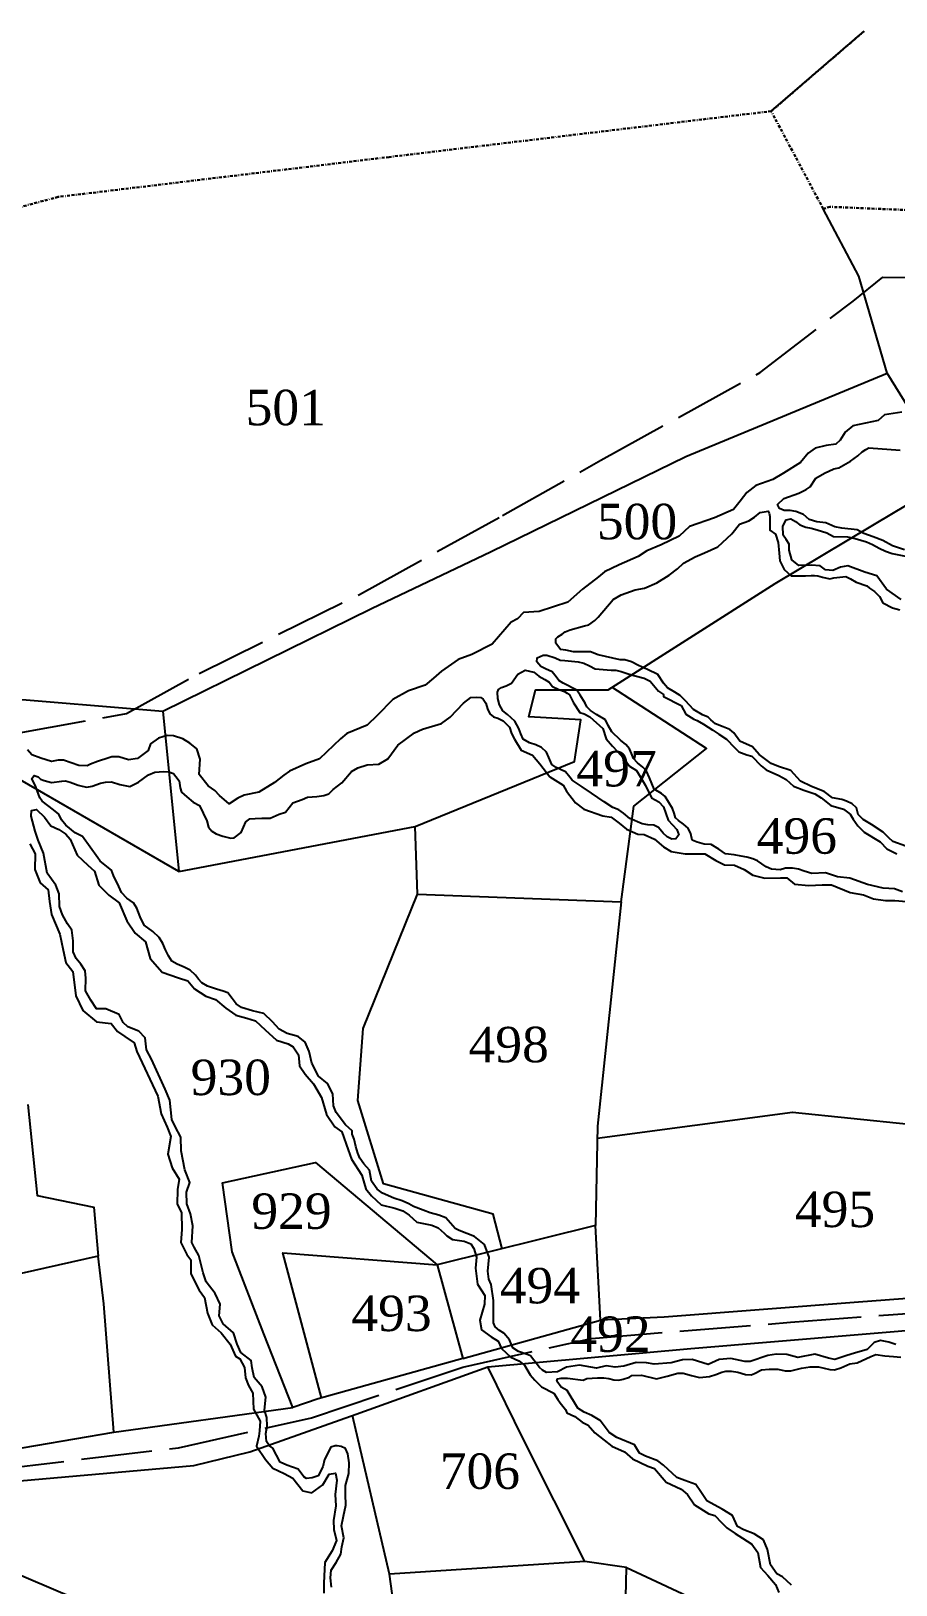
# Model space of a CAD drawing. Header units: millimetres. Extents: x 232 to 2351, y -1279 to 995.
# Drawn here: x 1701.9 to 1848.2, y -136.2 to 126.8 of the extents above; entities that cross this region are included whole.
import ezdxf

# ---------------------------------------------------------------- set-up
doc = ezdxf.new("R2010")
doc.units = ezdxf.units.MM
doc.header["$MEASUREMENT"] = 0
doc.linetypes.add('ACAD_ISO02W100', pattern=[15, 12, -3])
doc.linetypes.add('BORDER', pattern=[1.75, 0.5, -0.25, 0.5, -0.25, 0, -0.25])
for name, color, linetype in [('CARTTRACK', 30, 'ACAD_ISO02W100'), ('NALA', 4, 'Continuous'), ('SURVEY_BND', 7, 'Continuous'), ('SURVEY_NO', 7, 'Continuous')]:
    doc.layers.add(name, color=color, linetype=linetype)
doc.layers.add('VILL_BOUNDARY', color=6, linetype='BORDER', lineweight=30)
doc.styles.get("Standard").update_dxf_attribs({"font": 'TIMES.TTF'})

msp = doc.modelspace()

# ---------------------------------------------------------------- linework, layer by layer
at = {"layer": 'CARTTRACK'}
for points in [[(1699.232658393428, 7.917952077038535), (1718.015339936483, 11.31351263074976), (1730.283460563887, 18.06897490323081), (1757.433197922062, 31.45177747126127), (1781.654857435749, 44.80559565749809), (1798.280119542496, 54.1819637727167), (1825.237293597973, 69.01865913548863), (1840.996729937991, 81.10582384508598), (1846.008492633004, 85.13045604671555), (1856.615468240258, 85.0411788123065), (1875.611216073563, 84.0573400705016), (1900.516767729276, 92.34969971684586), (1912.899181031678, 96.70670439596961), (1915.109387704994, 100.2536119239243)], [(1665.804983753072, -120.4614370954514), (1680.606963822896, -118.4795229466727), (1726.819954898285, -113.0197197045618), (1749.342972958604, -107.9186272985507), (1774.934037545874, -99.35665891309327), (1796.706643560552, -94.48854779513385), (1830.37254911733, -91.75864882057067), (1857.14125236367, -89.74896621389416), (1889.937563818063, -86.15046205779072), (1943.728488806335, -80.07022578701071), (1988.2781716401, -76.71334636225129), (2036.889330176558, -72.65912684756495), (2077.435527806347, -69.57412155918155), (2109.119437380239, -75.8579577624023), (2132.621655434883, -80.54162955093216), (2135.938736273061, -78.2565953172234), (2141.772241428363, -62.94688712331663), (2147.727873074722, -52.16270164131674), (2165.929515077985, -28.45776465202562), (2174.981584081224, -14.94079551904179), (2188.478695382628, -2.14461968922933), (2197.389917103862, 4.749912594683117)]]:
    msp.add_lwpolyline(points, dxfattribs=at)
at = {"layer": 'NALA'}
for points in [[(1849.265336295764, 62.30731917977573), (1846.336434549932, 61.84840685870222), (1845.216563531014, 60.87322214615688), (1840.947957679728, 60.01217534613625), (1839.649705266496, 58.91883005303225), (1838.809663559869, 57.57121508919317), (1838.096907857635, 56.88469385908775), (1836.442284346575, 56.65585168472444), (1834.558548728923, 56.19817262898232), (1833.362135924468, 55.3845192100016), (1832.08934341343, 53.80806207179921), (1829.238293591337, 51.95191305947355), (1827.411650284866, 50.89261753409664), (1824.535140560578, 49.87554943712439), (1822.982343151718, 48.70592165490416), (1821.862283040688, 47.25660199856156), (1820.742236436237, 45.83270454560716), (1817.509342107543, 44.40881238563634), (1813.283687178793, 42.95949272929374), (1811.547416395179, 41.31868348849093), (1808.492727875266, 39.86935853916384), (1806.099875253198, 38.82686294581981), (1804.597984142147, 37.8860773379638), (1801.416009617842, 36.46218517799298), (1798.921344400154, 35.26712989940097), (1797.903110391324, 34.42804898404756), (1795.192623541188, 32.32802572206856), (1792.723418225696, 30.14133513586057), (1787.861360288136, 28.53945050128641), (1785.213962670441, 28.38689081603934), (1784.170268759415, 27.31896772632263), (1783.126588354969, 26.73415648170521), (1779.893558960481, 23.02702970267364), (1776.460335045926, 21.27666098073041), (1774.135744676214, 20.45505749939457), (1771.305900183799, 18.44118284918659), (1769.982674105231, 17.26236115331176), (1768.552165266381, 16.06567563556928), (1765.726899504389, 15.15476892384504), (1763.080460853831, 13.69017371493555), (1760.408197623436, 10.92781816090701), (1758.763109757441, 9.302475020103884), (1755.276251216033, 7.891460690831082), (1754.203369586896, 7.016271036874969), (1750.655704424968, 3.601025874711013), (1748.344526088615, 2.772964952581788), (1745.581160980073, 1.555964961259633), (1744.613981841427, 0.8408192722909007), (1743.030983720997, -0.3744075693057312), (1740.379372050524, -1.999666022360543), (1737.908559452082, -2.521353136725338), (1736.823819046218, -3.063111247394772), (1735.357396212708, -4.026227955832837), (1733.77045417109, -2.561484543364713), (1732.946849971609, -1.738822465177691), (1731.82192749199, -0.9562865006446373), (1730.295238301136, 0.9498812129113503), (1730.454008142142, 3.576953382309512), (1729.889581695028, 5.282400546861027), (1728.71838567434, 6.254928181308969), (1727.533088784743, 6.987847711413451), (1725.966798303049, 7.52343949542319), (1724.880275028703, 7.579820363731415), (1723.398643786772, 7.142884513293211), (1722.044014911067, 6.184452095923007), (1721.691250069944, 5.00050679128708), (1719.858245164569, 3.689021737988696), (1718.334297809335, 3.449413633646145), (1716.71156333227, 3.928629842331247), (1715.526252936093, 3.942725059408076), (1714.990055239954, 3.801778181620648), (1713.113329537018, 3.167525171055786), (1711.913918271934, 2.702404179448422), (1711.363592693728, 2.434605640951304), (1709.924304578259, 2.50507643335277), (1707.327934817587, 3.364847624166941), (1706.453073149232, 3.37894284124468), (1705.314387465192, 3.168075641418909), (1703.494105757625, 3.703672718412236), (1701.998360140207, 4.295645370730199), (1701.264601706986, 5.127226127390713)], [(1849.70628559388, 39.02682130509129), (1847.662956233877, 39.66827806722995), (1846.028295447191, 40.60130416016545), (1844.393621153924, 41.21360187203118), (1842.817349310044, 41.76758677633461), (1841.678920251012, 42.40903824548968), (1839.110157938661, 42.67145381899718), (1837.884165725292, 42.90471034223083), (1836.376804449577, 43.59661453732588), (1834.829706817231, 43.71324015245045), (1833.545325661054, 44.12144039135637), (1832.611237641971, 44.99615367672868), (1831.297668767684, 45.49182048048533), (1830.363580748599, 45.66676419615669), (1829.312714843905, 45.66676419615669), (1828.524578921964, 45.98749257722648), (1828.174299291453, 46.65810309665449), (1829.25433940768, 47.67860104742613), (1831.823101720031, 48.58246809008779), (1833.049093933399, 49.22392485222736), (1833.72047898289, 49.66127884842172), (1834.7129424382, 51.11913079538681), (1836.143275691516, 51.99384408076003), (1837.719561041979, 52.69361365046097), (1838.595273624836, 52.86855736613234), (1840.56052144925, 54.01983966491662), (1841.786527169199, 54.92371200056277), (1842.545475373028, 55.59432251999078), (1843.1292837616, 56.0025227588967), (1843.683904432059, 56.2649330394197), (1848.944582047852, 55.88379582902144)], [(1849.927347779141, -11.17683267505618), (1847.717630867342, -10.36227415576741), (1847.033671192419, -9.731646839418318), (1846.06033305356, -8.811985531732716), (1844.113683788999, -7.524451232197862), (1842.693142805756, -6.631064298365345), (1841.825034427107, -5.790226112238997), (1841.576837523804, -4.691190861058203), (1840.813958905366, -4.008009504019356), (1839.893242399901, -3.561313390610849), (1839.104052964767, -3.27227939927343), (1837.525687601075, -2.983240114952423), (1836.105146617832, -1.905916685195734), (1833.94803783285, -1.091358165906058), (1832.106604821922, -0.1454171913828759), (1830.449320514717, 1.615082302429073), (1828.371117166667, 2.298263659467921), (1827.108427577032, 2.823782894435681), (1825.109156679075, 4.37407681145487), (1823.95168334307, 5.661605818005228), (1821.832406487025, 6.62679208328791), (1820.780162911231, 8.045703545072683), (1820.148811363124, 8.571228073024031), (1819.017648843816, 9.01791889344895), (1817.702337620784, 9.543443421400298), (1816.886837368951, 10.22662477844005), (1816.439634524568, 10.64704122501098), (1815.518918019103, 11.04118329772882), (1813.993160782229, 11.96084460541442), (1812.598930615683, 13.45858448174295), (1811.730822237034, 14.32569704172238), (1810.810105731571, 14.87749594352772), (1809.573713452051, 15.61323134125723), (1808.916064593826, 16.427789860546), (1807.962202942481, 17.89207278338381), (1806.173378058367, 18.75918534336415), (1804.67391813161, 19.38981265971233), (1803.46383666879, 20.02043997606143), (1802.332674149482, 20.3620280080886), (1801.569795531044, 20.3620280080886), (1797.834307875792, 21.20286619421495), (1796.545307469458, 21.75466509602029), (1795.78242885102, 21.75466509602029), (1793.677928192854, 21.75466509602029), (1792.362616969822, 21.99115033965063), (1791.49134805159, 22.1246552815719), (1790.702158616456, 23.17569904449192), (1790.702158616456, 23.91143444222143), (1790.991523573812, 24.2792968481026), (1791.72810488213, 24.72599296151111), (1792.280537486726, 25.09386066037587), (1793.122335048676, 25.46172306625613), (1795.542497974318, 26.11863004944189), (1796.279079282636, 26.30256125238247), (1797.278714731614, 27.01201698327441), (1797.857444646328, 27.59009025893283), (1800.36694008821, 30.58420971463511), (1801.761170254757, 31.39877352690837), (1804.128738560161, 32.23960642005113), (1805.707103923853, 32.50237133051905), (1807.785293765321, 33.42203263820466), (1809.837186296672, 34.68328727090193), (1811.284024590033, 35.76061070065953), (1812.309957349129, 36.73282604903579), (1814.25662012027, 37.81014947879248), (1815.861296300658, 38.46705116899466), (1818.07853637719, 39.47884745364627), (1820.446091176016, 41.68604306086763), (1821.787713215746, 43.34143976628275), (1823.366092086017, 43.91951304194117), (1824.28680859148, 44.55014035828935), (1825.260133223761, 45.31215012987286), (1826.628052573607, 45.52236099965012), (1826.759579643938, 45.23332171532911), (1826.917417530965, 44.65524843967069), (1826.917417530965, 42.99985173425557), (1826.917417530965, 42.31667037721581), (1827.838134036429, 41.63349431316146), (1828.31164769751, 40.21458285137669), (1828.469485584537, 38.45407806458024), (1828.574715344748, 37.11399501733922), (1829.321467107366, 35.65119413009324), (1830.505237753488, 34.60015036717323), (1831.899467920035, 34.60015036717323), (1832.925414185711, 34.60015036717323), (1833.89873881799, 34.62642474102631), (1834.477482239283, 34.65270440786389), (1835.029914843877, 34.57387599332014), (1835.819090772433, 34.36366512354198), (1837.05548305195, 34.07462583922097), (1837.739442726875, 34.25856233514605), (1839.765024441529, 34.46876791193881), (1840.554213876663, 34.10090550605855), (1841.527538508944, 33.54910660425321), (1843.342674209754, 32.91847928790503), (1843.789877054138, 32.49806284133319), (1844.631674616088, 31.94626393952876), (1845.473472178041, 31.07915137954933), (1846.052202092753, 30.02810232364482), (1847.683189089839, 29.18726943050297), (1848.919581369357, 28.84567610549129)], [(1849.114981053734, 30.5844108480369), (1846.633795402302, 32.33383212579884), (1845.028322333726, 34.60808455057486), (1842.959236791707, 35.2344440134614), (1840.095152255555, 36.27003397050066), (1838.839958817493, 36.03677744726701), (1837.584765379432, 35.51195159323652), (1836.300397729836, 35.59942345107265), (1835.395483922284, 36.27003397050066), (1833.877587514629, 36.38666487860974), (1831.834258154626, 36.3575058283368), (1830.608265941255, 37.31969097154524), (1830.158118662561, 38.94418194188256), (1830.158118662561, 39.96467989265329), (1829.691074653017, 40.72276226991744), (1829.165641700671, 41.48084994016517), (1829.107266264446, 43.0261737449664), (1829.691074653017, 44.07582545302648), (1830.450022856847, 44.22161011842491), (1831.238158778788, 43.8134098795199), (1831.997106982615, 43.23027121792711), (1833.018771662617, 42.8220709790221), (1833.894484245475, 42.67628631362368), (1834.916148925477, 42.38471698282774), (1836.550823218742, 41.88904488608659), (1837.689238771194, 41.27674717422087), (1840.053673550176, 41.18927531638474), (1841.338041199771, 40.92686503586174), (1843.272248348461, 40.35635874126041), (1844.286284367325, 39.87720803481807), (1845.395512201665, 39.29406937322528), (1846.504753542584, 38.76924351919479), (1847.613981376924, 38.39020233056362), (1850.990666750055, 37.71475402352371)], [(1849.365636154491, -18.87326580984245), (1847.986303745038, -18.38984167867329), (1846.074582494841, -18.29315473524548), (1843.412705824014, -17.64053506930759), (1840.460437695796, -16.60116762965936), (1838.355126642864, -16.35945821056703), (1836.29822317055, -15.70683325164464), (1834.030792644917, -15.79828543364147), (1832.724044593233, -15.41154824590012), (1831.780285863289, -15.04897882427667), (1830.739738985267, -14.90395105562766), (1829.57818666228, -14.90395105562766), (1828.658631722645, -15.14566047471999), (1827.206701448844, -15.04897882427667), (1826.2629427189, -14.63806857743111), (1824.810998938521, -13.64704725598949), (1824.012435937273, -13.33281865958725), (1822.99609284956, -13.04276312228922), (1822.028130329307, -12.87356758752048), (1820.890781796628, -12.63185287544366), (1819.414647732519, -12.43848428157253), (1818.277299199841, -11.68917237922324), (1816.95157440408, -10.8980882451151), (1815.765831797364, -10.8497474198939), (1814.604279474375, -10.48717799827045), (1813.733118608779, -10.12460857664701), (1813.539528806044, -9.061073370879967), (1813.103955126537, -8.118392874659548), (1812.305392125289, -7.46576791573716), (1811.434231259693, -6.813148249800179), (1810.950249999565, -6.378064943852223), (1810.708266122792, -5.556239157177515), (1810.44207845571, -4.782759488709416), (1809.159534194334, -2.752376020603151), (1808.554560995821, -2.244778830330688), (1807.29381635362, -1.498669183456514), (1806.543647426412, 0.4108595751040411), (1806.011272092246, 1.546908665195588), (1805.382095103423, 2.223701390235874), (1804.486743954098, 2.924667174379465), (1803.833363174967, 3.673979076728756), (1803.470387359805, 4.495799570418967), (1803.155805618684, 5.317625357093675), (1802.526628629861, 6.066931966458469), (1801.607073690226, 6.76789775060206), (1800.179333700156, 8.169829318890152), (1799.550156711333, 9.257537583759586), (1799.061380615514, 10.1995670429169), (1797.585246551405, 11.14224224615282), (1796.520495883075, 11.79486720507521), (1795.915522684561, 12.42331910489429), (1795.649335017479, 13.02760323859457), (1794.802377942193, 14.40536174777844), (1794.245798817718, 15.25135530057196), (1791.898503888013, 16.4115774497659), (1791.172538751112, 16.89500158093597), (1790.761155355334, 17.52345348075505), (1790.083597799052, 18.36944703354766), (1788.922045476063, 18.85287116471773), (1788.123482474815, 19.26378141156238), (1787.470115202263, 20.03726108003048), (1787.518509276302, 20.71405909805617), (1788.510662080285, 21.17331017012202), (1789.164029352838, 21.17331017012202), (1790.54337526887, 20.68988603895286), (1791.438726418195, 20.32731661732942), (1792.188895345404, 20.2789757921073), (1794.463592410761, 20.06143413913378), (1795.407351140706, 19.79555166093814), (1796.399503944689, 19.38464141409349), (1797.319058884323, 18.85287116471773), (1800.053546926078, 18.63532951174329), (1800.852109927326, 18.63532951174329), (1801.723270792922, 18.39362009265096), (1803.102603202373, 17.95853678670301), (1804.118959796666, 17.69265430850737), (1805.619297651085, 17.28173876867822), (1806.659844529106, 16.77414687138935), (1808.063380728867, 15.08215976580323), (1808.886147520425, 14.50204869120626), (1808.910337804155, 14.16365232868611), (1811.876477189431, 12.63143924588985), (1812.699243980987, 11.20533991148386), (1814.054386106711, 10.35934635869125), (1814.610951724606, 10.09345858751112), (1815.675702392937, 9.513347512914152), (1817.248638111703, 8.4498176001307), (1818.289184989724, 7.797192641209222), (1819.547538967368, 6.927026029313311), (1820.902667586512, 5.549267520128524), (1821.67704030403, 4.799955617779233), (1823.032168923173, 4.29235842750677), (1823.879139505041, 4.074816774532337), (1825.417592926564, 2.408828807618193), (1826.28875379216, 1.732030789593409), (1828.418255128821, 0.8135233524753858), (1829.652405316157, 0.1367306274350994), (1830.910745787223, -1.023491521759752), (1832.677271308725, -1.676111187697643), (1834.540584978302, -2.280395321397918), (1835.605335646633, -2.981361105541509), (1837.202461649129, -4.262437964282071), (1839.38037056641, -4.915062923204459), (1840.493515308779, -5.736883416893761), (1840.977496568905, -6.582876969687277), (1841.785203524416, -7.752742936198047), (1842.874157983057, -8.816278141965086), (1845.560238444192, -10.4115783041234), (1846.72179076718, -11.62014127854036), (1848.391514634024, -12.44196706521416)], [(1811.139639256102, -8.366432702923703), (1811.474994116363, -9.241098351438268), (1810.971955072682, -9.911052540818673), (1810.319857418595, -9.985493071412748), (1809.53735374027, -9.613295711425963), (1808.829365860569, -8.943341522045557), (1808.065487755255, -8.031455608233955), (1807.28298407693, -7.622037982949223), (1806.276892482992, -7.566207585003212), (1805.289439968647, -7.380111551501614), (1803.1918141594, -6.459052895972491), (1802.148471419439, -5.60299738010599), (1801.365967741114, -5.026088560985045), (1800.322611494576, -4.598066096035836), (1798.850759016141, -3.667570049575261), (1796.689530724436, -2.178780609626301), (1795.124523367786, -1.136623767274614), (1793.429082973738, -0.001421554664375435), (1793.019198808273, 0.5196568665114683), (1792.319301369642, 1.408396560166693), (1790.735641426822, 2.152791280141173), (1789.990402401098, 2.673869701317017), (1789.50598893043, 3.827682046576228), (1789.077479191956, 4.758178093036804), (1788.276336434039, 5.539793078308321), (1787.288883919691, 5.967820836241117), (1786.20827652713, 6.340018196228812), (1785.146294707578, 6.97275212031218), (1784.755036115126, 7.866027901474808), (1784.438306827878, 8.77791381528641), (1783.763896304599, 10.02214091762835), (1782.515618235197, 11.13873299759052), (1781.733101050293, 11.77147221465748), (1781.118268048807, 12.7391832334315), (1780.838803414161, 13.83716518074471), (1780.80153876156, 14.87932202309639), (1780.969222944979, 15.3631748859907), (1781.453636415647, 15.69815727366495), (1782.254779173561, 15.97730397040959), (1783.167702382705, 16.42394186099136), (1784.270447058927, 17.96032052239752), (1785.462834902715, 18.63027471177793), (1786.93470088773, 18.27668748443921), (1787.810372950849, 17.62534342770778), (1788.816451038208, 17.02982447593695), (1789.543064490921, 16.60179671800415), (1790.120632839804, 15.85740199802967), (1791.201240232365, 15.33632357685383), (1792.132802521099, 15.01995661481214), (1792.617215991768, 14.7408099180675), (1793.00847458422, 14.44305308867479), (1793.667555139864, 13.07055051285806), (1794.748162532425, 11.48871040966606), (1795.456150412127, 11.20956371292141), (1796.424977353463, 10.70709542439363), (1798.604817711597, 8.734447828565862), (1799.206333225782, 6.992484365622659), (1800.268315045332, 5.782841622418346), (1801.125348028861, 4.833735443308797), (1802.410890750867, 3.382166268656874), (1803.174768856181, 2.395839824251198), (1804.348544633538, 1.632834971627744), (1805.879164239001, -0.8939669040000808), (1806.885255832938, -2.959665163070895), (1808.133547408921, -3.685449750396401), (1808.878786434643, -4.522895133613929), (1809.717193845163, -6.793299558835315), (1811.139639256102, -8.366432702923703)], [(1848.247277872468, -95.55604744610991), (1847.051756502255, -95.11737549683494), (1845.612238774935, -94.87367062267731), (1844.587508101407, -95.19048748838122), (1843.391973224614, -96.36027935311267), (1841.244899828136, -96.969544184999), (1839.95177991508, -97.38384723475338), (1837.926711450444, -98.06622405818507), (1836.828775116495, -97.84688808354804), (1834.535303905752, -97.18888015963603), (1831.641289654544, -97.75073573153077), (1829.787011886592, -97.23895179071042), (1828.054712037325, -97.19021399166922), (1826.542002156164, -97.40954996630626), (1823.565381665263, -98.38437475592127), (1822.662642416997, -98.38437475592127), (1820.271586169993, -97.92133390712661), (1818.319696352619, -98.09192678973886), (1816.465405078088, -98.92052759626222), (1813.740317615606, -98.04529559843195), (1812.130009191604, -98.11840758997732), (1810.226932152231, -98.65456043031827), (1807.347896697593, -98.8738964049553), (1806.005977513116, -98.65456043031827), (1804.249284781426, -98.5814484387729), (1802.199809927792, -99.1907185636428), (1800.711492929051, -99.36131144625506), (1799.198796554469, -99.11760657209743), (1797.539688859044, -99.50753542934672), (1794.709466182407, -99.04449458055205), (1792.489200632086, -99.38568034577565), (1790.983352093266, -100.1702223513421), (1789.104667936315, -100.2433343428875), (1788.421505149576, -99.85340548563818), (1787.933539448522, -99.41473353636411), (1786.39643668494, -97.46508395713408), (1785.810872441045, -97.24574798249614), (1784.346961831305, -96.7095898491716), (1783.419816194039, -96.07595611776469), (1782.858644832564, -94.73557137042098), (1781.875865594693, -93.61929686951498), (1781.143917043113, -93.13188712119882), (1780.436361373953, -92.5226222893125), (1780.143579252006, -91.88898326492199), (1780.143579252006, -90.79230339173591), (1780.143579252006, -89.93933368569196), (1780.143579252006, -88.06279080502281), (1779.753293133272, -85.36793667922666), (1779.314126703639, -84.44185498163733), (1779.192135278376, -83.10147023429363), (1779.411711739902, -80.73751760530922), (1778.582164645479, -78.59290095096276), (1776.898664067634, -77.25251620361905), (1774.288031359101, -76.22894832197835), (1773.653667843784, -75.86338836424966), (1772.085608000187, -74.10728734035547), (1770.890086629974, -73.6442464915608), (1769.426176020233, -73.22994873479092), (1768.23064114344, -72.79127678551686), (1766.595939837016, -72.18200666064604), (1765.790785625015, -71.74334000435556), (1764.668456408643, -71.23155606353612), (1763.277737952745, -70.76850992175696), (1761.325861641952, -69.91554021571301), (1760.447515276108, -69.2331633922804), (1759.468625933108, -67.86134361143286), (1759.12704453974, -66.0091749232688), (1758.151099631054, -64.96123814210841), (1757.516736115736, -63.9864133524934), (1757.175154722367, -63.15780725298555), (1756.833573328997, -62.03675848027888), (1756.516398324629, -60.74511682495995), (1756.19922332026, -59.94088491795719), (1756.221563202609, -59.33887676748782), (1755.09922047966, -58.31530888584712), (1753.513318444657, -56.26817312256662), (1753.049745626024, -55.12275545033935), (1752.952160589761, -53.07561968705886), (1752.025014952495, -51.32093718294618), (1750.487898682333, -50.07803332666845), (1749.358140847286, -47.91529878720849), (1748.918960911073, -45.94127501547428), (1748.235811630913, -44.35718539397294), (1747.040276754122, -43.40672950387761), (1745.210391868592, -42.87057666353758), (1743.819673412694, -42.13945674808019), (1742.697344196324, -40.92092179132305), (1741.248331343675, -39.47076055048365), (1739.345240797724, -39.03208860120867), (1737.490949523193, -38.47156686134804), (1736.588210274929, -37.86229673647722), (1735.90504748819, -36.93621503888789), (1735.17309893661, -36.01012804831316), (1734.367944724609, -35.69331118261016), (1733.245615508236, -35.37649431690625), (1731.732905627076, -34.84034147656621), (1730.756960718389, -34.32855753574586), (1730.171396474492, -33.67054961183385), (1729.677285279806, -33.0197983693397), (1728.774546031542, -32.14245447079065), (1727.749801851434, -31.6550447224754), (1726.578673363641, -31.16762968117564), (1725.675934115376, -30.63147684083469), (1725.114762753901, -29.75413294228565), (1724.626797052848, -28.70619616112526), (1724.138817845214, -27.63388518745978), (1723.528860718898, -26.61031730581908), (1722.45531726737, -25.63549251620407), (1721.01581304663, -24.5144437434974), (1720.328355167638, -23.12794122432024), (1719.767183806161, -21.69007029292607), (1719.206025951265, -20.73961440283165), (1718.083696734895, -19.98412558785367), (1717.156551097631, -18.98493189871806), (1716.717371161418, -18.01010710910305), (1715.814631913154, -16.15793842093899), (1715.448644130784, -15.20748253084457), (1713.545567091411, -13.72087380041012), (1713.1307935442, -13.13597786804348), (1710.537084579673, -9.553045671625114), (1709.34156320946, -8.9194066472337), (1707.755661174457, -7.627764991915683), (1707.023699116296, -6.701678001341861), (1706.560126297665, -5.751222111247444), (1705.657387049399, -4.995733296269464), (1703.705497232027, -3.557867657858878), (1703.315130073815, -2.997340625013749), (1702.680766558498, -1.145171936849692), (1701.973210889339, 0.2926937015599833), (1702.387984436551, 0.7801087428597384), (1703.071133716709, 0.5851416677433008), (1703.437121499079, 0.1708439109734172), (1704.047078625395, -0.0241231641430204), (1705.31580565603, -0.4140520213923082), (1707.072498387719, -0.1459782477140834), (1707.706861903036, -0.1216040552099003), (1708.487609726037, -0.3409400298469336), (1709.829528910514, -0.8527239706672844), (1710.488298814831, -1.023322146263126), (1711.317845909254, -1.169546129354785), (1712.171785886097, -1.023322146263126), (1713.611303613417, -0.4871640129385924), (1714.465257096841, -0.3409400298469336), (1715.441188498948, -0.2922022308057421), (1716.880706226268, -0.7308741800807184), (1718.588599686535, -1.072059945304318), (1720.028117413853, -0.3409400298469336), (1721.75050343383, 0.9150798414202654), (1722.775234107359, 1.378125983199425), (1724.28794398852, 1.499975773785991), (1725.166290354364, 1.426863782240616), (1725.971444566367, 1.158790008562391), (1726.337418842157, 0.6470060677420406), (1726.947389475052, -0.132856939741032), (1727.093773782737, -1.27827461196739), (1727.337770139844, -2.033768719929867), (1728.240509388108, -2.837995333948129), (1729.314039333058, -3.739713425002265), (1730.363176395585, -4.275866265343211), (1731.587790937856, -6.899857917902409), (1731.904979448804, -7.972163598583393), (1732.44174442128, -8.605802622974807), (1733.173692972859, -9.068843471769469), (1734.32042857823, -9.458772329018757), (1735.662347762707, -9.799963387226853), (1736.247912006604, -9.751220295202074), (1737.394647611975, -8.849507497132436), (1737.785014770187, -7.947794699062797), (1738.224194706398, -7.046081900994068), (1738.858558221715, -6.558666859694313), (1739.810096741401, -6.485554868148938), (1740.932425957772, -6.436817069107747), (1742.34755080267, -6.412442876602654), (1743.835854294832, -5.754434952691554), (1744.93379062878, -5.388874994962862), (1746.186796000979, -3.824432931023694), (1747.74830515356, -3.239536998657968), (1748.626651519406, -2.898351233434369), (1750.212553554407, -2.776496149863306), (1751.432481313621, -2.605903267251051), (1752.237635525624, -2.313455301068643), (1752.969584077204, -1.557966486090663), (1754.435304568586, -0.4556442916864398), (1756.118805146431, 1.445262195518808), (1757.16794220896, 2.078901219909312), (1758.729437854963, 2.590685160729663), (1760.730126943758, 2.712534951316229), (1762.242836824918, 3.589878849865272), (1763.934562909628, 5.918617254586025), (1766.764799092845, 8.038865009411893), (1768.131111159742, 8.648129841298214), (1771.302928736328, 9.574216831872036), (1772.766839346068, 10.69526560457871), (1775.074681557307, 13.04685911532215), (1776.294609316521, 13.99731500541657), (1777.319339990048, 14.04605809744226), (1777.978096387787, 13.99731500541657), (1778.392883441578, 13.70486703923416), (1778.856442753631, 13.04685911532215), (1779.124831993158, 12.07203432570714), (1779.490806268948, 11.21906461966319), (1780.100776901845, 10.70728067884284), (1780.881524724846, 10.4879447042058), (1781.75987109069, 10.07364165445142), (1782.809008153219, 9.001335973770438), (1783.19938881801, 7.904656100584361), (1783.687354519063, 6.954200210489944), (1784.818760156799, 5.106488215070385), (1786.721837196172, 4.253518509026435), (1787.941764955385, 2.791278678111667), (1789.649671922232, 0.5979189317404234), (1791.918723237393, -0.8643156061907575), (1792.47989459887, -1.839145688789358), (1794.026100796977, -3.840804131331424), (1795.393331311274, -4.896092867626066), (1798.624969528084, -6.013457723289321), (1800.054343814263, -6.261762200766498), (1801.42157432856, -7.254974817691618), (1802.664517299094, -8.31026355398535), (1804.528911495026, -9.117247812802816), (1805.647553415218, -9.179323932171428), (1807.387673573965, -9.986308190988893), (1808.879191632026, -11.28989611177622), (1810.184278374441, -12.09688566357727), (1812.545849758588, -12.46933708680899), (1814.534558511443, -12.46933708680899), (1815.90178902574, -12.46933708680899), (1817.766804524324, -13.60694760725619), (1819.238062713266, -14.34173026781991), (1820.90549046161, -14.39071683712064), (1822.572918209953, -15.12550479066795), (1823.995134009045, -16.05623372843547), (1826.054887369613, -16.59508069776348), (1828.703149408391, -16.54609412846276), (1829.782068478527, -16.54609412846276), (1831.057157108065, -17.57479620483264), (1833.509249587441, -17.81972375835358), (1835.765172507414, -17.72175591273572), (1837.334515476055, -17.72175591273572), (1840.522243803192, -18.99538554262654), (1842.729124333313, -19.38727280405055), (1844.445594471508, -20.07307418829714), (1846.456305442227, -20.36698831111971), (1848.07469080072, -20.36698831111971), (1850.019003427042, -20.51691209020646)], [(1752.733502575635, -136.5841438407751), (1752.556633918213, -135.0333206253308), (1752.654894283447, -133.7573250314772), (1753.519626017242, -132.4224396947766), (1754.266458819337, -131.0286593222454), (1754.465545799892, -129.7775513403694), (1754.77999247522, -128.2659861891607), (1754.387464264302, -126.2222220568519), (1754.76086715877, -124.612503805577), (1755.134283559817, -122.7475896113219), (1755.057296057159, -120.8480804719611), (1755.057296057159, -119.3757786779734), (1755.666537334768, -117.3734480264302), (1755.686189407814, -115.5477971893952), (1755.469841018768, -114.0235606338747), (1755.057133978207, -113.1401774402884), (1754.349618828786, -112.8064547828681), (1753.681407825457, -112.708301682801), (1753.30800493099, -112.708301682801), (1752.600489781569, -112.9046131759187), (1751.539210304147, -115.0050916345444), (1751.224763628819, -116.2418291641616), (1750.473311576567, -117.7859144106469), (1749.451349751818, -118.1196370680682), (1748.48834414621, -118.1981637825093), (1748.036332959555, -117.9429625465445), (1747.0536752809, -116.6080772098439), (1745.147316142729, -115.9406318950014), (1744.027080446169, -115.4302347160574), (1742.800399397249, -113.0797739039444), (1742.19115811964, -112.6675298250666), (1741.719481353359, -111.941194767378), (1741.581903335453, -110.6063094306774), (1741.798089645546, -109.3303138368237), (1741.779639658067, -107.8669677721991), (1741.34726703788, -106.6302302425811), (1741.563453347973, -104.4315933909047), (1740.973850636834, -102.7040956539367), (1739.637442136758, -101.1336407598819), (1739.282273124498, -99.50645036757396), (1739.105404467076, -98.21082309510984), (1737.375927492907, -96.85630607979874), (1736.747020635674, -95.48215738587805), (1736.118113778439, -93.57797983440196), (1734.349332658176, -92.00752494034805), (1733.69858566203, -90.6987498949884), (1733.855802246404, -88.71605092205573), (1733.030374658701, -86.9100264706467), (1731.49743192158, -84.90769581910445), (1731.004360733508, -83.38423733226955), (1730.257541437993, -80.45926542290454), (1729.471417996385, -79.02622698613686), (1729.078349522291, -78.24100218560216), (1729.235579613245, -75.43611221008177), (1728.822859066104, -73.39452349430303), (1728.233269861543, -71.72591550018115), (1728.154661569355, -69.76284291287448), (1728.706054167335, -68.11927602727428), (1727.860961000008, -65.97952891844398), (1727.26688761108, -62.76886289080812), (1727.227583464986, -60.41318319621769), (1726.225273713286, -58.64642210202965), (1725.694627221284, -57.4489479296326), (1725.340322630109, -54.17787836565276), (1724.5541991885, -52.29333249278716), (1722.253853128836, -47.25301942500118), (1721.386717223906, -45.65920129843562), (1721.170530913812, -43.63724426126646), (1720.089612869922, -42.49866512469998), (1718.242209950893, -41.75269838840086), (1717.436434436238, -41.00673165210173), (1716.768223432911, -39.65221463679154), (1714.500171604624, -38.68292630870928), (1712.908259141783, -38.68292630870928), (1711.984571188847, -37.24988257895802), (1711.060869729332, -35.6794276849032), (1711.117583856289, -33.50202099308262), (1711.019309984476, -32.24565707783859), (1710.272490688962, -31.16597297710268), (1709.466715174307, -30.20406836205984), (1708.995038408026, -29.06548922549337), (1708.995038408026, -27.20057503123826), (1708.777731051841, -25.39777400724142), (1708.011259683279, -24.33771629213152), (1707.16618002253, -22.80652475529769), (1706.674851183203, -21.37348631853001), (1706.615881457485, -19.2533708883102), (1706.026292252922, -17.76143741571195), (1704.58661244665, -15.76030297861143), (1703.957705589417, -12.32493389030151), (1703.073321782575, -10.16555510286162), (1702.562340870199, -8.634363566026877), (1701.894413505041, -6.110880391528553), (1701.953383230759, -5.148975776485713), (1702.798462891507, -4.972301254962076), (1704.134871391585, -6.248296848816608), (1705.196150869006, -7.700966964193867), (1706.571863515175, -8.36841227903642), (1707.751055430877, -9.153637079571126), (1708.497874726392, -9.978125237326822), (1709.644880463351, -12.70748962048037), (1711.43332716324, -14.37609761460226), (1712.612505572362, -15.41652365110167), (1713.339672794831, -17.75257166708161), (1715.010193549861, -19.44081133981308), (1716.73967052403, -20.77569667651369), (1718.080495675575, -23.83508921407702), (1719.456221828323, -25.87667792985576), (1721.228082448693, -27.37759359673782), (1722.033857963348, -30.20441240603668), (1724.058143046377, -32.50120235778013), (1726.789929772249, -33.48273335844897), (1728.381828728512, -33.97350415176788), (1729.502064425074, -35.32802116707808), (1731.457290367562, -36.58205087626447), (1733.068841396873, -37.11207973381988), (1734.837636023714, -38.58437623482314), (1736.488491199118, -39.76221872861061), (1738.394850337289, -40.3118792647756), (1739.849184782224, -40.74375502226394), (1741.500053464206, -42.23568849486128), (1743.386747022751, -44.00244958905023), (1745.352062380061, -44.63063154667179), (1746.224587410177, -45.13492591476825), (1747.108984723598, -46.46981125146885), (1747.305505454065, -48.33472544572396), (1748.22920691358, -49.76776388249073), (1749.644237212424, -51.41674549098661), (1751.002404811934, -53.69008752247009), (1751.886788618776, -56.57580136759952), (1753.242862698478, -58.69591150483484), (1754.441706687227, -59.54003134120103), (1755.523961882478, -62.58037972140664), (1756.113551087039, -64.15083461546146), (1757.823375988162, -66.84023696747226), (1758.236096535304, -68.19475398278246), (1758.511239064537, -69.19592195504629), (1759.477324170251, -70.38093114951789), (1761.128179345655, -71.87286462211614), (1763.407954884871, -72.46178322251671), (1764.783667531041, -72.89365898000506), (1765.844947008463, -73.61999403769369), (1767.169051014693, -74.81091549558096), (1769.684651430471, -75.32131267452587), (1770.745917401313, -75.7728201106238), (1771.767879226061, -76.65619801122557), (1772.219903919295, -77.14696880454449), (1773.182909524903, -77.73588740494597), (1775.187529028308, -78.01071502653667), (1776.307764724868, -78.4818541412451), (1776.818745637243, -79.26707894178071), (1777.240866763656, -80.73601439778031), (1777.10328874575, -82.62056027064591), (1777.417735421077, -85.29033623703071), (1778.636231482871, -87.21414017413281), (1778.596927336779, -88.72570532534155), (1777.81079038859, -91.43011328772172), (1778.085932917826, -93.05946321760712), (1779.736801599807, -94.23730041841009), (1780.896341442463, -94.98326715470921), (1781.485930647024, -96.20037300571676), (1783.077275833532, -97.69888565774636), (1784.388778201168, -98.27804399517754), (1785.396571624113, -99.02267689944347), (1786.307711964773, -100.6912107917851), (1787.136043467048, -101.5875353318806), (1787.895329335361, -102.3459564601371), (1788.226659234955, -102.7182755587619), (1790.34249191325, -103.7919838802718), (1791.018955436601, -104.8399894702279), (1791.391696508677, -105.4191478076591), (1792.316654080078, -106.5223115865601), (1792.565148128127, -107.1014752169749), (1793.918061668248, -107.735791743351), (1795.119134242599, -108.6734809554173), (1796.126914158964, -109.1699046559224), (1797.289736100416, -110.5022917040542), (1798.835928791943, -111.7433483088253), (1800.167582976066, -112.766021676126), (1802.314656372544, -113.6921086667007), (1803.656575557021, -114.8619005314322), (1806.267221772132, -116.1048043877099), (1807.365158106082, -116.5191021444789), (1809.375139721513, -118.8237998147033), (1811.888187393783, -120.0179605789554), (1812.93732445631, -120.8953044775044), (1814.132845826523, -122.6743611741222), (1816.57270134495, -124.2097077035987), (1817.580778406062, -124.4664915418562), (1818.727500504854, -125.6850212056288), (1819.630253259698, -126.5379962046572), (1821.045364598016, -127.5371898937929), (1822.289685239652, -128.2926840017544), (1823.826801509813, -129.3162465904106), (1824.875938572341, -130.7541175218048), (1825.339876068618, -133.3023348117376), (1826.535397438831, -134.6427195590813), (1827.877316623308, -136.1780713815415), (1828.438487984782, -137.4940872293646)], [(1701.639787469936, -10.77809629200328), (1702.565406863727, -12.48495668335181), (1702.494510828385, -15.10096651565163), (1703.384513372263, -17.37678566376781), (1704.772935709661, -18.55025085957368), (1704.986528756506, -20.54159327579873), (1705.306931833356, -22.74629059444942), (1706.734415198418, -26.0434916217082), (1707.268411322113, -28.74602586766105), (1707.731214265719, -30.84404308860667), (1708.906030049691, -32.40867040699413), (1709.440039679965, -36.49803004416481), (1710.622473174726, -38.96744538447456), (1712.900898056001, -40.92322423947462), (1715.428519327457, -41.17214270312616), (1716.496525081428, -42.55896809434307), (1717.742547552067, -43.37684002177684), (1719.308959592978, -44.44363041286215), (1719.771762536584, -45.90157763354455), (1723.302152783441, -53.50403912582715), (1723.871765757051, -56.45549183543153), (1724.86857833093, -58.7313109835477), (1725.509384484627, -60.29593300895067), (1725.01115378322, -63.2978754953856), (1725.75876996692, -65.60925291174226), (1726.897982407558, -67.56503176674232), (1726.613169167464, -69.30745571931584), (1726.576836468841, -71.74727269165942), (1727.288849309207, -73.20521991234091), (1727.360042489296, -76.08555079248072), (1727.182052785784, -78.25468984289091), (1728.214455196419, -80.31714879559695), (1728.890864693451, -81.17057899127121), (1728.890864693451, -83.58226904527146), (1730.31495790708, -86.35591982770529), (1731.204960450958, -87.56494858473616), (1731.738970081233, -90.23192456244942), (1732.486572758353, -92.22326168568998), (1734.052984799262, -93.53897054042591), (1735.548203660084, -95.49474939542597), (1736.443500783091, -97.51220210299198), (1737.191116966791, -97.93891720082956), (1737.974322987246, -99.43242268975155), (1738.152326197338, -101.1748466423251), (1738.650732484279, -102.4549919358369), (1739.362731818064, -103.7707007905728), (1739.505131684822, -106.4732350365266), (1740.608740782125, -108.5356939892317), (1740.537547602036, -110.1358795758597), (1740.430737572035, -111.0604316009994), (1740.011007110177, -112.7616655500824), (1741.506225970999, -115.0019211369745), (1742.75223493506, -116.459868357656), (1744.674653396152, -117.3844203827957), (1746.169872256973, -118.166734041989), (1747.843094327885, -120.3003095311751), (1749.37390302546, -120.6559080925317), (1751.260718143219, -119.3046409695553), (1752.293134060434, -117.4555422122603), (1753.396743157737, -117.3132985533302), (1753.610349711164, -118.4867690421215), (1753.325536471069, -120.9403848244237), (1753.432346501071, -122.8606054111833), (1753.045410014032, -125.2962726838687), (1753.116603194121, -126.8253417340156), (1753.579406137727, -128.7099987595511), (1752.831803460605, -130.4524227121246), (1751.585794496545, -132.4437651283488), (1751.478984466543, -134.719584276465), (1751.407764273295, -135.9590794508813), (1751.407764273295, -137.6303815739893)], [(1830.590167124841, -136.247922894785), (1829.028671478838, -134.834426155895), (1828.101525841574, -134.3713853071004), (1827.003589507623, -132.8116645851196), (1826.49121741757, -130.2283759814982), (1825.80805463083, -128.6199121674917), (1824.246558984827, -127.5719753863314), (1822.51425913556, -126.8895985628988), (1821.440715684032, -126.3290715300536), (1820.577159022645, -124.4808567011305), (1818.844859173378, -123.4085510204486), (1816.234226464847, -122.0194231810801), (1815.209482284739, -120.4840713586191), (1814.379935190316, -119.2167986028217), (1812.501251033364, -118.5587906789096), (1811.183724731309, -118.0713756376099), (1808.890267027145, -115.9511331757685), (1807.963121389881, -115.2443821598317), (1805.840454382402, -114.4401502528281), (1804.864509473715, -113.903997412488), (1803.97928825895, -112.519283921989), (1801.002667768049, -111.3007489652318), (1799.709534348414, -110.4477792591879), (1798.196824467252, -108.3762745963868), (1796.781713128934, -107.5232995973583), (1795.464200333457, -107.0115209495225), (1794.415063270928, -106.3047699335857), (1792.585164878819, -103.3071835731953), (1791.597050542081, -102.7289938518834), (1790.865088483921, -101.7541637692839), (1790.938280637763, -101.339866012514), (1791.572644153081, -101.242385121448), (1792.670580487031, -101.242385121448), (1795.281226702142, -101.559201987151), (1795.939983099879, -101.2911229204892), (1796.818329465723, -101.242385121448), (1797.721082220569, -101.1692731299026), (1798.794612165517, -101.1692731299026), (1799.62415925994, -101.2667540209686), (1800.502505625784, -101.4860899956057), (1801.332052720207, -101.559201987151), (1802.064014778367, -101.3886091045397), (1803.161951112317, -101.0474180463316), (1803.552318270527, -100.7793389796689), (1805.178794070091, -100.7052266140981), (1807.691841742359, -101.3388603455051), (1809.497333745468, -100.8758194967104), (1811.302825748577, -100.36403555589), (1812.229971385843, -100.36403555589), (1813.645082724161, -100.7783386056444), (1814.987001908637, -101.119524370868), (1816.670502486484, -100.9733003877764), (1817.768438820434, -100.5833715305271), (1818.793183000542, -100.1934426732787), (1819.427533009281, -100.047218690187), (1820.427884306966, -100.047218690187), (1821.501414251916, -100.2178115727993), (1822.77014128255, -100.5833715305271), (1823.746072684658, -100.680852421594), (1824.307244046133, -100.4615164469569), (1825.496525376657, -99.80364614063546), (1826.765252407291, -99.7061652495695), (1828.277962288452, -99.7061652495695), (1829.497890047665, -99.97424431623222), (1830.449428567352, -99.97424431623222), (1832.279313452882, -99.51119817445306), (1833.718831180202, -99.29186749279961), (1835.15834890752, -99.29186749279961), (1837.061425946893, -99.75490834159427), (1837.866580158896, -99.80364614063546), (1838.891324339003, -99.48682927493246), (1840.428427102584, -98.80445245149986), (1841.67274774422, -98.6582284684082), (1843.97753746851, -97.55444011736472), (1844.855883834354, -97.21325435214112), (1846.368593715515, -97.43259032677815), (1847.808111442835, -97.57880901688532), (1849.052432084469, -97.67629520093578)]]:
    msp.add_lwpolyline(points, dxfattribs=at)
at = {"layer": 'SURVEY_BND'}
for points in [[(1726.851128083572, -15.47391018641883), (1766.840192819131, -7.833916142767521), (1793.850150586955, 3.180355364896059), (1794.893533846654, 10.23047807097919), (1786.11682347792, 10.72092069927385), (1787.221594141054, 15.31882497089919), (1799.511608933688, 15.31882497089919), (1827.823722516196, 33.28419274217686), (1848.090912202597, 45.44436887661959), (1857.734704449944, 51.15477375137561), (1846.74299609686, 68.90055148477131), (1841.95190172754, 85.30269457849045), (1835.921984566001, 96.72631023652502)], [(1593.603435928937, 86.16643589711495), (1644.3983231323, 52.02973580700836), (1688.531679162223, 19.08292543247535), (1695.477275546698, 14.02918406363005), (1724.167519326469, 11.68752548433713), (1726.851128083572, -15.47391018641883), (1691.236979485864, 5.057517524722243), (1683.852014073063, 8.871636687530554)], [(1724.167519326469, 11.68752548433713), (1759.486414098197, 29.06908767800633), (1779.728319467937, 38.74272566806667), (1812.662222446816, 54.81620619731348), (1846.74299609686, 68.90055148477131)], [(1767.25227855704, -19.27478100963071), (1801.726201720654, -20.61797103863137), (1803.882500110873, -4.420354149598097), (1816.175891548359, 5.377160844019272), (1800.161144259223, 15.73098568682951)], [(1781.614433409481, -79.30668403468466), (1780.09744077673, -73.48862746141276), (1761.506417595552, -68.33870198264322), (1757.157717728343, -54.19956372215438), (1758.075665385029, -42.02599633754107), (1767.25227855704, -19.27478100963071), (1766.840192819131, -7.833916142767521)], [(1801.726201720654, -20.61797103863137), (1797.71138449655, -58.5851240513457), (1797.395519630383, -75.38130865108178)], [(1701.332269669847, -54.92557590780325), (1702.886066565585, -70.28617085235965), (1712.485043982437, -72.25294323566231), (1713.209199237695, -80.5539992551412), (1671.301727495131, -89.97811008836015), (1653.744619461482, -90.06006136361611), (1643.651530849944, -76.77977331468082)], [(1797.673744276013, -60.58665116066092), (1830.75625753189, -56.1807859524788), (1880.099898129814, -61.2498875616393), (1881.705951981303, -85.35416962717409), (1841.910085357675, -88.34287965296517), (1809.027318288456, -90.8888209596671), (1798.251174942812, -91.40047257588049)], [(1715.883610014218, -110.3923458350619), (1746.159836868468, -106.1974970216434), (1741.25766439005, -93.72549530565266), (1735.8725641647, -79.83656699697349), (1734.265240694747, -68.15881991265996), (1750.018680113506, -64.70666147828615), (1770.594603192143, -82.04774822133913), (1774.951028822776, -97.90474040148001), (1750.436735759515, -104.7287785779981), (1746.159836868468, -106.1974970216434)], [(1774.951028822776, -97.90474040148001), (1798.251174942812, -91.40047257588049), (1797.395519630383, -75.38130865108178), (1770.594603192143, -82.04774822133913)], [(1676.196795512777, -117.1517196229088), (1715.883610014218, -110.3923458350619), (1714.173514981507, -88.64957103978486), (1713.209199237695, -80.5539992551412)], [(1751.021798627407, -104.5659147607198), (1744.489018968692, -80.00167105491073), (1770.594603192143, -82.04774822133913)], [(1667.235069356315, -121.487185283043), (1729.381194045902, -116.0142996498944), (1738.875995215738, -113.7110575503411), (1756.870041093414, -107.3231083467799), (1779.182829245159, -99.32950061086922), (1813.54562027336, -96.19089856389564), (1856.039817825651, -92.66191246302697), (1882.380592116431, -90.96631024919407), (1881.705951981303, -85.35416962717409)], [(1795.581504975664, -132.2470249035059), (1785.181492853531, -111.6190796244327), (1779.182829245159, -99.32950061086922)], [(1736.438962572409, -176.0098421813937), (1766.354523236578, -180.6577386893287), (1775.963779160364, -183.5221906166962), (1779.380444008561, -174.6648578307304), (1772.341544173494, -149.125547166348), (1764.240027709646, -146.729815459883), (1762.528865657159, -134.3946426799266), (1756.23416484256, -107.548846639203)], [(1726.441797687865, -179.7203935212392), (1725.649164074979, -145.5503797778347), (1692.874530680545, -131.5798654098135), (1666.59423885238, -129.7497843449555), (1664.92671655798, -141.2382384332759), (1631.985033789359, -147.7924085144523)], [(1802.616960632979, -133.2791356617372), (1795.581504975664, -132.2470249035059), (1762.528865657159, -134.3946426799266)], [(1801.602778597973, -178.125633243475), (1802.616960632979, -133.2791356617372), (1830.769534499454, -146.4526536322355), (1828.740522113629, -163.5106662842254), (1827.134535795038, -181.6723508416053)]]:
    msp.add_lwpolyline(points, dxfattribs=at)
at = {"layer": 'SURVEY_NO'}
msp.add_lwpolyline([(1827.138987422561, 113.2577555735807), (1842.874361138063, 126.8185909549848)], dxfattribs=at)
at = {"layer": 'VILL_BOUNDARY'}
for points in [[(1827.138987422561, 113.2577555735807), (1842.874361138063, 126.8185909549848)], [(1827.138987422561, 113.2577555735807), (1842.874361138063, 126.8185909549848)], [(1827.138987422561, 113.2577555735807), (1842.874361138063, 126.8185909549848)], [(2078.200353261502, 110.4171914110884), (2028.957612886239, 115.6482617920265), (1989.94086458319, 119.5280971236898), (1933.291657854399, 102.6342249091122), (1877.891276138977, 95.38062747532786), (1837.104300803752, 97.06368389981617), (1835.921984566001, 96.72631023652502), (1827.138987422561, 113.2577555735807), (1762.448914358021, 105.498101889727), (1706.441428040445, 98.7429199426042), (1667.255774229376, 88.28424299347353), (1612.868825562065, 87.27211351386359), (1553.466021612305, 83.86287280032957), (1505.666298484193, 60.58388627955901), (1498.572356420937, 60.07782153975313), (1481.681984166127, 42.0281819832835), (1458.452812271928, 38.42764202329272)], [(2078.200353261502, 110.4171914110884), (2028.957612886239, 115.6482617920265), (1989.94086458319, 119.5280971236898), (1933.291657854399, 102.6342249091122), (1877.891276138977, 95.38062747532786), (1837.104300803752, 97.06368389981617), (1835.921984566001, 96.72631023652502), (1827.138987422561, 113.2577555735807), (1762.448914358021, 105.498101889727), (1706.441428040445, 98.7429199426042), (1667.255774229376, 88.28424299347353), (1612.868825562065, 87.27211351386359), (1553.466021612305, 83.86287280032957), (1505.666298484193, 60.58388627955901), (1498.572356420937, 60.07782153975313), (1481.681984166127, 42.0281819832835), (1458.452812271928, 38.42764202329272)]]:
    msp.add_lwpolyline(points, dxfattribs=at)

# ---------------------------------------------------------------- texts
at = {"layer": 'SURVEY_NO'}
for s, p in [('501', (1738.167432735734, 60.09098650960732)), ('500', (1797.627440044593, 40.7891878775099)), ('497', (1794.165040418717, -1.05098660272597)), ('496', (1824.67283821696, -12.44342400800542)), ('498', (1775.903626993777, -47.74652806330141)), ('930', (1728.862192314064, -53.30319626046821)), ('929', (1739.140569874633, -75.94960186395292)), ('495', (1831.136700288633, -75.6460756817196)), ('494', (1781.19321915038, -88.56062910444598)), ('493', (1756.075207664031, -93.25399764013491)), ('492', (1793.129980928667, -96.77277306703945)), ('706', (1771.026234919778, -119.9720717775654))]:
    msp.add_text(s, height=6, dxfattribs=at).set_placement(p)

doc.saveas('drawing.dxf')
